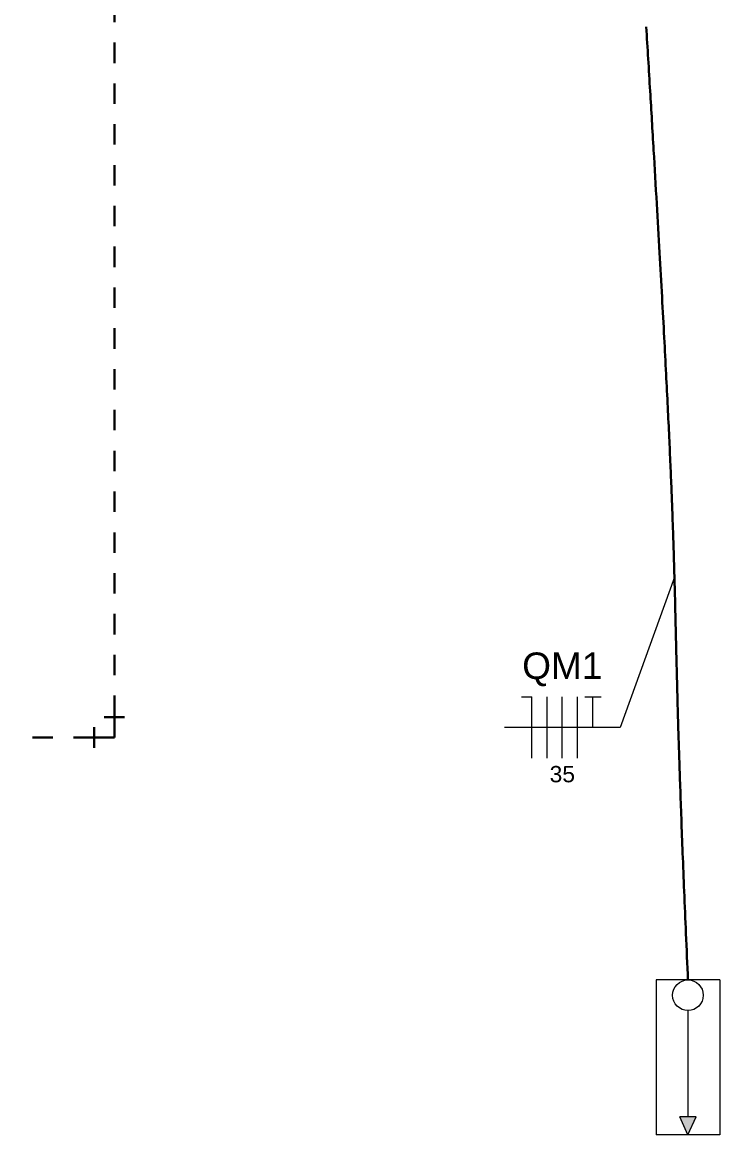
# Model space of a CAD drawing. Header units: millimetres. Extents: x 0 to 356, y -3 to 174.
# Drawn here: x 63.23 to 66.65, y 8 to 13.45 of the extents above; entities that cross this region are included whole.
import ezdxf

# ---------------------------------------------------------------- set-up
doc = ezdxf.new("R2010")
doc.units = ezdxf.units.MM
doc.header["$LTSCALE"] = 0.5
doc.header["$MEASUREMENT"] = 0
doc.linetypes.add('DOT2', pattern=[3.175, 0, -3.175])
for name, color, linetype, lineweight in [('EL-Condutos', 4, 'Continuous', 30), ('EL-Fios', 9, 'Continuous', 20), ('EL-Textos fios', 7, 'Continuous', 20), ('P-SIMBOL', 5, 'Continuous', 20)]:
    doc.layers.add(name, color=color, linetype=linetype, lineweight=lineweight)
doc.styles.add('Arial', font='arial.ttf')

msp = doc.modelspace()

# ---------------------------------------------------------------- hatches: boundary and pattern name
at = {"layer": 'P-SIMBOL', "linetype": 'Continuous'}
msp.add_hatch(color=256, dxfattribs=at).paths.add_polyline_path([(66.4908, 7.9982), (66.5307, 8.0855), (66.4503, 8.0854)])

# ---------------------------------------------------------------- linework, layer by layer
at = {"layer": 'EL-Condutos', "linetype": 'Continuous'}
for p, q in [((63.6304, 10.045), (63.7304, 10.045)), ((63.6804, 9.945), (63.6804, 10.045)), ((63.5804, 9.995), (63.5804, 9.895)), ((63.6804, 9.945), (63.5804, 9.945))]:
    msp.add_line(p, q, dxfattribs=at)
at = {"layer": 'EL-Condutos', "linetype": 'DOT2', "ltscale": 0.05}
for points in [[(63.6804, 21.3505), (63.6804, 21.201), (63.6804, 21.0373), (63.6804, 20.8595), (63.6804, 20.6671), (63.6804, 20.4602), (63.6804, 20.2386), (63.6804, 20.002), (63.6804, 19.7502), (63.6804, 19.4832), (63.6804, 19.2008), (63.6804, 18.9027), (63.6804, 18.5888), (63.6804, 18.259), (63.6804, 17.9131), (63.6804, 17.5508), (63.6804, 17.1721), (63.6804, 16.7767), (63.6804, 16.3645), (63.6804, 15.9354), (63.6804, 15.4891), (63.6804, 15.0254), (63.6804, 14.5443), (63.6804, 14.0455), (63.6804, 13.5289), (63.6804, 12.9942), (63.6804, 12.4414), (63.6804, 11.8702), (63.6804, 11.2806), (63.6804, 10.6722), (63.6804, 10.045)], [(61.4792, 9.945), (61.5233, 9.945), (61.5583, 9.945), (61.5852, 9.945), (61.6054, 9.945), (61.62, 9.945), (61.6301, 9.945), (61.6369, 9.945), (61.6415, 9.945), (61.6453, 9.945), (61.6492, 9.945), (61.6546, 9.945), (61.6625, 9.945), (61.6742, 9.945), (61.6908, 9.945), (61.7135, 9.945), (61.7434, 9.945), (61.7817, 9.945), (61.8297, 9.945), (61.8884, 9.945), (61.9591, 9.945), (62.0429, 9.945), (62.1409, 9.945), (62.2545, 9.945), (62.3846, 9.945), (62.5326, 9.945), (62.6995, 9.945), (62.8866, 9.945), (63.095, 9.945), (63.3259, 9.945), (63.5804, 9.945)]]:
    msp.add_spline(points, degree=3, dxfattribs=at)
at = {"layer": 'EL-Condutos', "linetype": 'Continuous'}
msp.add_spline([(66.2863, 13.4286), (66.3054, 13.1128), (66.3225, 12.824), (66.3379, 12.5605), (66.3516, 12.3207), (66.3637, 12.1028), (66.3744, 11.905), (66.3837, 11.7258), (66.3918, 11.5632), (66.3988, 11.4158), (66.4049, 11.2816), (66.41, 11.1591), (66.4143, 11.0465), (66.418, 10.942), (66.4212, 10.844), (66.4239, 10.7508), (66.4264, 10.6606), (66.4286, 10.5718), (66.4307, 10.4825), (66.4329, 10.3911), (66.4352, 10.296), (66.4377, 10.1952), (66.4406, 10.0873), (66.444, 9.9703), (66.448, 9.8427), (66.4527, 9.7027), (66.4583, 9.5486), (66.4647, 9.3787), (66.4722, 9.1912), (66.4809, 8.9844), (66.4908, 8.7567)], degree=3, dxfattribs=at)
at = {"layer": 'EL-Fios'}
for p, q in [((65.6751, 10.1438), (65.7251, 10.1438)), ((65.7251, 9.8438), (65.7251, 10.1438)), ((65.8001, 9.8438), (65.8001, 10.1438)), ((65.8751, 9.8438), (65.8751, 10.1438)), ((65.9501, 9.8438), (65.9501, 10.1438)), ((65.9851, 10.1438), (66.0651, 10.1438)), ((66.0251, 9.9938), (66.0251, 10.1438))]:
    msp.add_line(p, q, dxfattribs=at)
at = {"layer": 'EL-Textos fios'}
for p, q in [((66.4245, 10.7307), (66.159, 9.9938)), ((66.159, 9.9938), (65.5912, 9.9938))]:
    msp.add_line(p, q, dxfattribs=at)
at = {"layer": 'P-SIMBOL'}
for p, q in [((66.3351, 8.7567), (66.3351, 7.9982)), ((66.6465, 8.7567), (66.3351, 8.7567)), ((66.6465, 8.7567), (66.6465, 7.9982)), ((66.4908, 8.6067), (66.4905, 8.0855)), ((66.5307, 8.0855), (66.4503, 8.0854)), ((66.4908, 7.9982), (66.4503, 8.0854)), ((66.4908, 7.9982), (66.5307, 8.0855)), ((66.6465, 7.9982), (66.3351, 7.9982))]:
    msp.add_line(p, q, dxfattribs=at)
msp.add_circle((66.4908, 8.6817), 0.075, dxfattribs=at)

# ---------------------------------------------------------------- texts
at = {"layer": 'EL-Textos fios', "attachment_point": 8, "line_spacing_factor": 0.798, "style": 'Arial'}
for s, insert, char_height, width in [('QM1', (65.8751, 10.1959), 0.13, 0.468), ('3{\\fArial|b0|i0|c204|p34;5}', (65.8751, 9.7244), 0.08, 0.096)]:
    msp.add_mtext(s, dxfattribs=dict(at, insert=insert, char_height=char_height, width=width))

doc.saveas('drawing.dxf')
